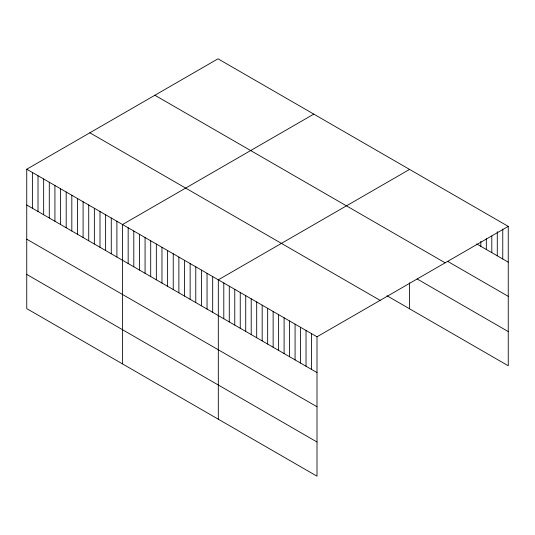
<?xml version="1.0" encoding="UTF-8"?>
<svg xmlns="http://www.w3.org/2000/svg" width="535" height="535" viewBox="0 0 535 535"><rect width="100%" height="100%" fill="white"/><g stroke="black" fill="none" stroke-linecap="round" stroke-linejoin="round"><path stroke-width="0.8" d="M26.75 169.227L317.001 336.803L317.001 476.19L26.75 308.615L26.75 169.227L217.999 58.81L508.25 226.385L508.25 365.773L387.026 295.788M313.784 114.109L122.535 224.526L122.535 363.914M409.563 169.408L218.313 279.825L218.313 419.213M317.001 336.803L508.25 226.385M476.725 243.953L508.25 262.15M447.942 261.528L508.25 296.343M154.889 95.25L445.14 262.819M417.106 278.956L508.25 331.58M89.86 132.787L380.111 300.362M26.75 204.992L317.001 372.567M26.75 239.185L317.001 406.76M26.75 274.422L317.001 441.997M502.766 229.04L502.766 258.987M497.282 231.702L497.282 255.817M491.805 236.022L491.805 252.654M486.322 238.677L486.322 249.491M480.838 241.332L480.838 246.327M409.563 282.748L409.563 308.795M311.517 333.633L311.517 369.404M306.033 330.469L306.033 366.234M300.556 327.306L300.556 363.071M295.073 324.143L295.073 359.908M289.589 320.973L289.589 356.738M284.105 317.81L284.105 353.575M278.621 314.647L278.621 350.412M273.138 311.477L273.138 347.242M267.661 308.314L267.661 344.079M262.177 305.151L262.177 340.915M256.693 301.981L256.693 337.752M251.209 298.818L251.209 334.582M245.725 295.654L245.725 331.419M240.248 292.484L240.248 328.256M234.765 289.321L234.765 325.086M229.281 286.158L229.281 321.923M223.797 282.988L223.797 318.76M212.683 276.575L212.683 312.34M207.045 273.318L207.045 309.09M201.414 270.068L201.414 305.833M195.777 266.811L195.777 302.583M190.146 263.561L190.146 299.326M184.508 260.311L184.508 296.076M178.877 257.054L178.877 292.819M173.24 253.804L173.24 289.569M167.609 250.547L167.609 286.319M161.971 247.297L161.971 283.062M156.34 244.04L156.34 279.812M150.703 240.79L150.703 276.555M145.072 237.54L145.072 273.305M139.434 234.283L139.434 270.048M133.803 231.033L133.803 266.798M128.166 227.776L128.166 263.548M116.897 221.276L116.897 257.041M111.267 218.019L111.267 253.784M105.629 214.769L105.629 250.534M99.998 211.512L99.998 247.284M94.361 208.262L94.361 244.027M88.73 205.005L88.73 240.777M83.092 201.755L83.092 237.52M77.461 198.505L77.461 234.27M71.824 195.248L71.824 231.013M66.193 191.998L66.193 227.763M60.555 188.741L60.555 224.513M54.924 185.491L54.924 221.256M49.287 182.241L49.287 218.006M43.656 178.984L43.656 214.749M38.018 175.734L38.018 211.499M32.388 172.477L32.388 208.249"/></g></svg>
